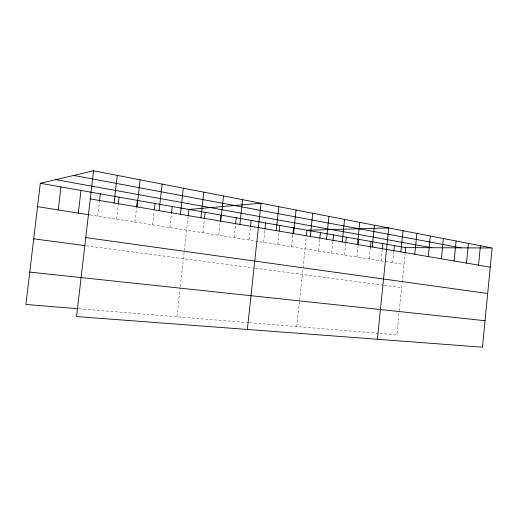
<?xml version="1.0" encoding="UTF-8"?>
<svg xmlns="http://www.w3.org/2000/svg" width="518" height="518" viewBox="0 0 518 518"><rect width="100%" height="100%" fill="white"/><g stroke="black" fill="none" stroke-linecap="round" stroke-linejoin="round"><path stroke-width="0.39" stroke-dasharray="2.59 1.94" d="M392.657 262.678L393.764 251.832M399.054 313.137L396.866 334.796L379.17 333.346M399.3 310.735L402.123 282.828M402.201 282.032L405.031 254.034M356.993 257.051L358.152 245.797M369.172 258.974L370.402 247.067M381.06 260.852L382.187 249.87M331.675 253.062L332.912 241.226M344.496 255.083L345.707 243.402M291.569 246.736L292.825 234.945M296.782 326.605L299.508 300.887M299.592 300.084L302.9 268.848M302.985 268.052L306.255 237.218M318.525 250.984L319.787 238.999M263.591 242.32L264.925 229.934M277.765 244.554L279.047 232.614M218.693 235.237L220.144 222.06M234.065 237.665L235.457 224.935M249.029 240.022L250.395 227.467M176.936 316.809L180.141 288.137M180.316 286.545L188.131 216.628M202.881 232.744L204.364 219.379M152.642 224.818L154.17 211.389M169.878 227.538L171.367 214.297M116.608 219.133L118.324 204.221M134.894 222.021L136.545 207.589M97.76 216.161L99.514 201.023M79.047 308.799L248.653 322.669M249.43 322.733L378.386 333.281M86.383 245.817L254.558 268.117M255.329 268.22L383.294 285.185M384.071 285.288L401.638 287.619M89.977 214.938L403.982 264.465"/><path stroke-width="0.78" d="M466.498 263.092L468.434 243.395M478.535 265.151L480.426 245.72M492.1 247.98L482.478 347.202L76.56 316.569L93.551 170.798L492.1 247.98L405.685 247.617L40.32 183.281L25.9 304.454L78.263 308.734M428.276 256.572L430.335 236.02M441.388 258.812L443.395 238.552M454.118 260.981L456.093 241.006M393.842 251.055L394.392 245.629M400.88 251.897L403.023 230.73M405.115 253.231L405.685 247.617M414.782 254.273L416.88 233.417M358.236 244.995L358.819 239.368M370.402 247.067L370.972 241.505M372.222 247.008L374.462 225.201M382.265 249.08L382.828 243.596M377.389 339.271L388.746 227.965L306.993 230.238L306.416 235.671M326.508 239.212L328.904 216.375M332.996 240.443L333.573 234.919M342.217 241.893L344.561 219.405M345.791 242.625L346.354 237.173M357.446 244.49L359.738 222.345M292.91 234.162L293.576 227.875M293.551 233.586L296.063 210.017M310.295 236.441L312.749 213.248M319.871 238.202L320.454 232.608M247.345 329.461L261.014 203.231L188.928 209.447L188.215 215.825M265.009 229.157L265.676 222.967M276.256 230.633L278.826 206.676M279.215 231.022L279.811 225.453M220.228 221.283L220.914 215.08M220.746 221.167L223.523 195.966M235.548 224.145L236.24 217.78M239.886 224.43L242.586 199.663M250.479 226.683L251.159 220.409M200.932 217.78L203.775 192.146M204.448 218.596L205.147 212.302M154.345 209.809L155.063 203.483M159.11 210.645L162.115 184.078M171.452 213.52L172.241 206.507M180.4 214.277L183.32 188.183M118.324 204.221L119.14 197.157M136.635 206.786L137.374 200.369M137.024 206.876L140.119 179.817M99.514 201.023L100.35 193.849M114.096 202.965L117.275 175.395M58.249 209.932L60.969 186.914M78.315 213.099L80.963 190.436M40.32 183.281L93.551 170.798M29.753 272.079L485.049 320.713M33.709 238.83L84.822 245.61M85.768 237.587L487.684 293.499M37.536 206.663L89.2 214.815M90.274 198.899L490.242 267.146M55.789 179.649L431.792 247.727M73.75 175.44L461.072 247.85"/></g></svg>
